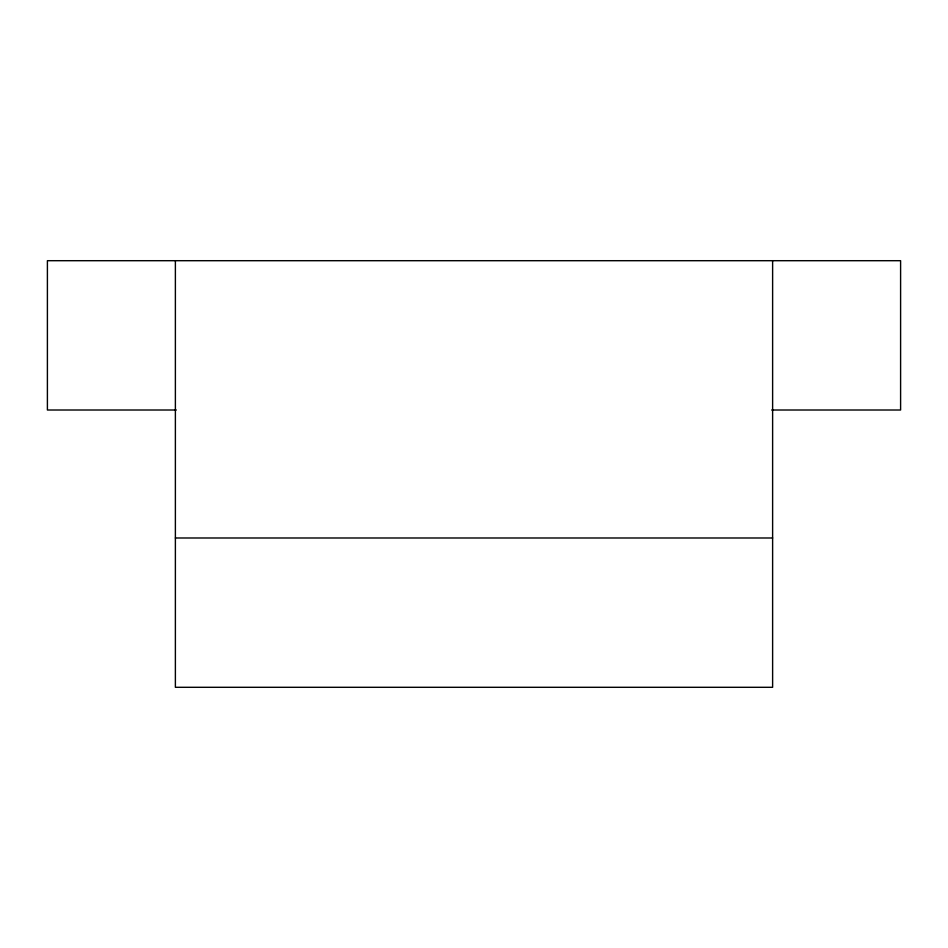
<?xml version="1.0" encoding="UTF-8"?>
<svg xmlns="http://www.w3.org/2000/svg" width="948" height="948" viewBox="0 0 948 948"><rect width="100%" height="100%" fill="white"/><g stroke="black" fill="none" stroke-linecap="round" stroke-linejoin="round"><path stroke-width="1.42" d="M176.269 410.01L47.4 410.01L47.4 260.7L900.6 260.7L900.6 410.01L771.731 410.01M175.38 537.99L772.62 537.99M772.62 260.7L772.62 687.3L175.38 687.3L175.38 260.7"/></g></svg>
